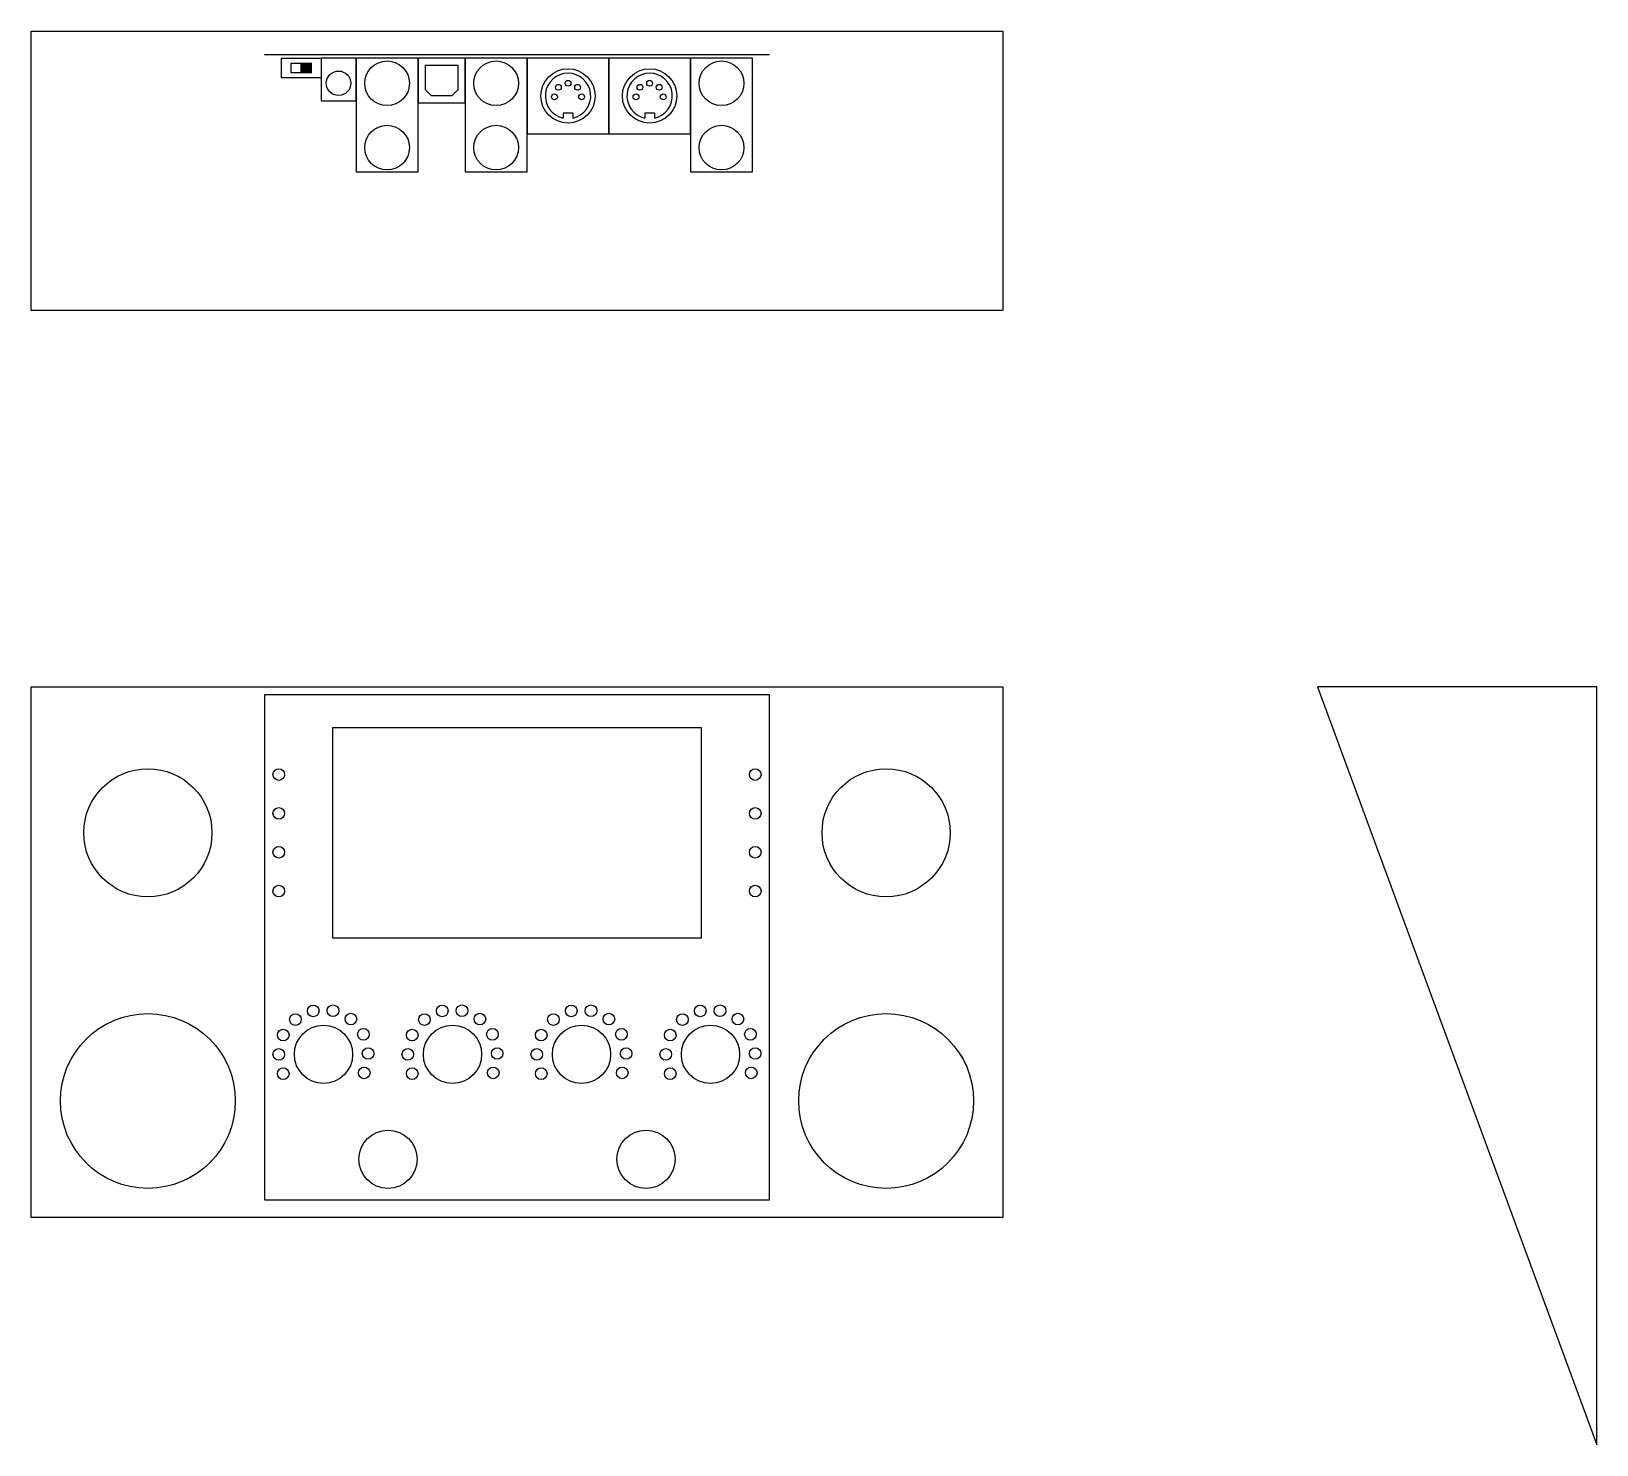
# Model space of a CAD drawing. Header units: millimetres. Extents: x 0 to 4497, y -58 to 1999.
# Drawn here: x 0 to 402.9, y -58.5 to 305.3 of the extents above; entities outside this region: 1.
import ezdxf

# ---------------------------------------------------------------- set-up
doc = ezdxf.new("R2010")
doc.units = ezdxf.units.MM
for name, color, linetype in [('Connecteurs', 7, 'Continuous'), ('PCB', 7, 'Continuous'), ('Potards & LEDs', 7, 'Continuous')]:
    doc.layers.add(name, color=color, linetype=linetype)

# ---------------------------------------------------------------- blocks, each defined once
blk = doc.blocks.new('*U2')
at = {"color": 141, "true_color": 0x54e2f8}
blk.add_circle((0, 0), 1.5, dxfattribs=at)
blk = doc.blocks.new('*U3')
at = {"layer": 'Potards & LEDs', "color": 0, "linetype": 'ByBlock', "lineweight": -2, "transparency": 16777216}
for p, rotation in [((72.77, 56.24), 102.2222222222222), ((77.85, 56.19), 76.66666666666667), ((68.16, 54.09), 127.7777777777777), ((82.42, 53.95), 51.11111111111111), ((64.92, 50.16), 153.3333333333333), ((85.57, 49.96), 25.55555555555555), ((63.7, 45.22), 178.8888888888891), ((64.73, 40.24), 204.4444444444443), ((67.81, 36.19), 229.9999999999999)]:
    blk.add_blockref('*U2', p, dxfattribs=dict(at, rotation=rotation))
blk.add_blockref('*U2', (86.7, 45), dxfattribs=at)
blk = doc.blocks.new('*U10')
at = {"color": 141, "true_color": 0x54e2f8}
blk.add_circle((0, 0), 1.5, dxfattribs=at)
blk = doc.blocks.new('*U11')
at = {"layer": 'Potards & LEDs', "color": 0, "linetype": 'ByBlock', "lineweight": -2, "transparency": 16777216}
for p, rotation in [((72.77, 56.24), 102.2222222222222), ((77.85, 56.19), 76.66666666666667), ((68.16, 54.09), 127.7777777777777), ((82.42, 53.95), 51.11111111111111), ((64.92, 50.16), 153.3333333333333), ((85.57, 49.96), 25.55555555555555), ((63.7, 45.22), 178.8888888888891), ((64.73, 40.24), 204.4444444444443), ((67.81, 36.19), 229.9999999999999)]:
    blk.add_blockref('*U10', p, dxfattribs=dict(at, rotation=rotation))
blk.add_blockref('*U10', (86.7, 45), dxfattribs=at)
blk = doc.blocks.new('*U12')
at = {"color": 141, "true_color": 0x54e2f8}
blk.add_circle((0, 0), 1.5, dxfattribs=at)
blk = doc.blocks.new('*U13')
at = {"layer": 'Potards & LEDs', "color": 0, "linetype": 'ByBlock', "lineweight": -2, "transparency": 16777216}
for p, rotation in [((72.77, 56.24), 102.2222222222222), ((77.85, 56.19), 76.66666666666667), ((68.16, 54.09), 127.7777777777777), ((82.42, 53.95), 51.11111111111111), ((64.92, 50.16), 153.3333333333333), ((85.57, 49.96), 25.55555555555555), ((63.7, 45.22), 178.8888888888891), ((64.73, 40.24), 204.4444444444443), ((67.81, 36.19), 229.9999999999999)]:
    blk.add_blockref('*U12', p, dxfattribs=dict(at, rotation=rotation))
blk.add_blockref('*U12', (86.7, 45), dxfattribs=at)
blk = doc.blocks.new('*U14')
at = {"color": 141, "true_color": 0x54e2f8}
blk.add_circle((0, 0), 1.5, dxfattribs=at)
blk = doc.blocks.new('*U15')
at = {"layer": 'Potards & LEDs', "color": 0, "linetype": 'ByBlock', "lineweight": -2, "transparency": 16777216}
for p, rotation in [((72.77, 56.24), 102.2222222222222), ((77.85, 56.19), 76.66666666666667), ((68.16, 54.09), 127.7777777777777), ((82.42, 53.95), 51.11111111111111), ((64.92, 50.16), 153.3333333333333), ((85.57, 49.96), 25.55555555555555), ((63.7, 45.22), 178.8888888888891), ((64.73, 40.24), 204.4444444444443), ((67.81, 36.19), 229.9999999999999)]:
    blk.add_blockref('*U14', p, dxfattribs=dict(at, rotation=rotation))
blk.add_blockref('*U14', (86.7, 45), dxfattribs=at)

msp = doc.modelspace()

# ---------------------------------------------------------------- hatches: boundary and pattern name
at = {"layer": 'Connecteurs', "transparency": 33554597}
h = msp.add_hatch(dxfattribs=at)
h.set_pattern_fill('_USER', color=6, scale=0.1, angle=90, pattern_type=0)
h.set_pattern_definition([(90, (-3.95381, -63.00527), (-0.1, 6e-18), [])])
h.paths.add_polyline_path([(69.42, 297.16), (69.42, 294.66), (72.02, 294.66), (72.02, 297.16)])

# ---------------------------------------------------------------- linework, layer by layer
msp.add_line((4497.45, 1999.35), (4497.45, 1999.35))
for points in [[(250, 305.35), (250, 233.5), (0, 233.5), (0, 305.35)], [(331.02, 136.58), (402.87, -58.48), (402.87, -58.48), (402.87, 136.58)]]:
    msp.add_lwpolyline(points, close=True)
msp.add_lwpolyline([(0, 136.58), (250, 136.58), (250, 0), (0, 0), (0, 136.58)])
at = {"layer": 'Connecteurs', "color": 6}
for points in [[(74.57, 298.46), (74.57, 293.36), (64.37, 293.36), (64.37, 298.46), (74.57, 298.46)], [(83.57, 298.46), (74.57, 298.46), (74.57, 287.46), (83.57, 287.46), (83.57, 298.46)], [(99.57, 269.16), (99.57, 298.46), (83.57, 298.46), (83.57, 269.16), (99.57, 269.16)], [(127.63, 269.16), (127.63, 298.46), (111.63, 298.46), (111.63, 269.16), (127.63, 269.16)], [(148.63, 298.46), (127.63, 298.46), (127.63, 278.96), (148.63, 278.96), (148.63, 298.46)], [(169.63, 298.46), (148.63, 298.46), (148.63, 278.96), (169.63, 278.96), (169.63, 298.46)], [(185.63, 269.16), (185.63, 298.46), (169.63, 298.46), (169.63, 269.16), (185.63, 269.16)], [(66.92, 297.16), (72.02, 297.16), (72.02, 294.66), (66.92, 294.66), (66.92, 297.16)], [(109.83, 296.57), (101.38, 296.57)], [(101.38, 296.57), (101.38, 290.37)], [(109.83, 290.37), (109.83, 296.57)], [(102.98, 288.77), (101.38, 290.37)], [(108.22, 288.77), (109.83, 290.37)], [(108.22, 288.77), (102.98, 288.77)], [(139.38, 284.31), (136.88, 284.31)], [(136.88, 284.31), (136.88, 283)], [(139.38, 284.31), (139.38, 283)], [(160.38, 284.31), (157.88, 284.31)], [(157.88, 284.31), (157.88, 283)], [(160.38, 284.31), (160.38, 283)]]:
    msp.add_lwpolyline(points, dxfattribs=at)
for points in [[(111.63, 298.46), (99.57, 298.46), (99.57, 286.91), (111.63, 286.91)], [(72.02, 297.16), (72.02, 294.66), (69.42, 294.66), (69.42, 297.16)]]:
    msp.add_lwpolyline(points, close=True, dxfattribs=at)
for centre, radius in [((79.07, 291.96), 3.15), ((91.57, 291.96), 5.75), ((119.63, 291.96), 5.75), ((138.13, 288.71), 7), ((159.13, 288.71), 7), ((177.63, 291.96), 5.75), ((135.65, 290.94), 0.75), ((138.13, 291.96), 0.75), ((140.6, 290.94), 0.75), ((156.65, 290.94), 0.75), ((159.13, 291.96), 0.75), ((161.6, 290.94), 0.75), ((134.63, 288.46), 0.75), ((141.63, 288.46), 0.75), ((155.63, 288.46), 0.75), ((162.63, 288.46), 0.75), ((91.57, 275.41), 5.75), ((119.63, 275.41), 5.75), ((177.63, 275.41), 5.75)]:
    msp.add_circle(centre, radius, dxfattribs=at)
for centre in [(138.13, 288.71), (159.13, 288.71)]:
    msp.add_arc(centre, 5.85, 282.3378, 257.6622, dxfattribs=at)
at = {"layer": 'PCB', "color": 114, "true_color": 0x139b48}
for points in [[(190, 299.3), (60, 299.3)], [(190, 134.56), (60, 134.56), (60, 4.56), (190, 4.56), (190, 134.56)]]:
    msp.add_lwpolyline(points, dxfattribs=at)
at = {"layer": 'Potards & LEDs'}
msp.add_lwpolyline([(77.5, 72.03), (172.5, 72.03), (172.5, 126.03), (77.5, 126.03), (77.5, 72.03)], dxfattribs=at)
at = {"layer": 'Potards & LEDs', "color": 141, "true_color": 0x54e2f8}
for centre, radius in [((30, 99.03), 16.5), ((63.7, 114.03), 1.5), ((186.3, 114.03), 1.5), ((220, 99.03), 16.5), ((63.7, 104.03), 1.5), ((186.3, 104.03), 1.5), ((63.7, 94.03), 1.5), ((186.3, 94.03), 1.5), ((63.7, 84.03), 1.5), ((186.3, 84.03), 1.5), ((30, 30), 22.5), ((220, 30), 22.5), ((75.2, 42), 7.5), ((108.4, 42), 7.5), ((141.6, 42), 7.5), ((174.8, 42), 7.5), ((91.8, 15), 7.5), ((158.2, 15), 7.5)]:
    msp.add_circle(centre, radius, dxfattribs=at)

# ---------------------------------------------------------------- block references
at = {"layer": 'Potards & LEDs', "color": 141, "true_color": 0x54e2f8, "rotation": 335.5555555555555}
for name, p in [('*U3', (-11.88, 32.15)), ('*U11', (21.32, 32.15)), ('*U13', (54.52, 32.15)), ('*U15', (87.72, 32.15))]:
    msp.add_blockref(name, p, dxfattribs=at)

doc.saveas('drawing.dxf')
